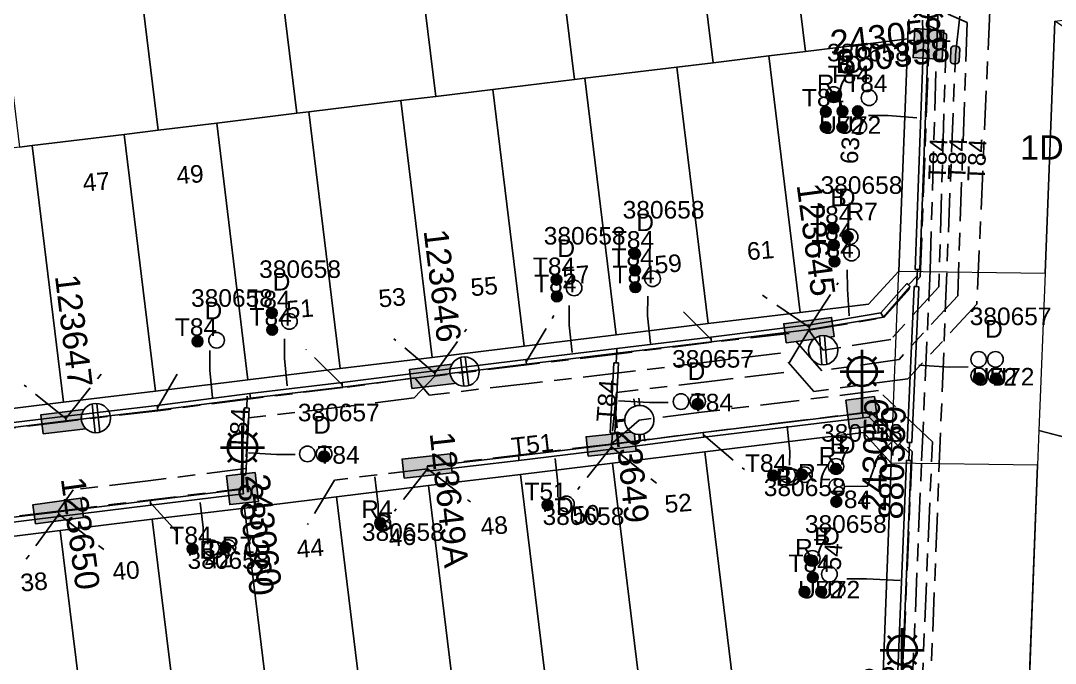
# Model space of a CAD drawing. Header units: metres. Extents: x 303026 to 304293, y 6173158 to 6174419.
# Drawn here: x 303297.7 to 303403.7, y 6173862.6 to 6173928.5 of the extents above; entities that cross this region are included whole.
import ezdxf
from ezdxf.enums import TextEntityAlignment as Align

# ---------------------------------------------------------------- set-up
doc = ezdxf.new("R2010")
doc.units = ezdxf.units.M
doc.linetypes.add('Cable Exist UG', pattern=[8.2, 4, -1.2, 1.8, -1.2])
doc.linetypes.add('DASHED', pattern=[0.75, 0.5, -0.25])
doc.layers.get('0').update_dxf_attribs({"color": 6})
for name, color, linetype, lineweight in [('Cadastre Buildings_SP_EXT', 9, 'Continuous', 5), ('Cadastre Land Parcels_SP_EXT', 9, 'Continuous', 5), ('Cadastre Roads_SP_EXT', 9, 'Continuous', 5)]:
    doc.layers.add(name, color=color, linetype=linetype, lineweight=lineweight)
for name, color, linetype in [('Duct_SP_EXT', 7, 'Continuous'), ('Equip_HV_EXT', 7, 'Continuous'), ('Equip_LV_EXT', 7, 'Continuous'), ('Equip_SP_SL_EXT', 7, 'Continuous'), ('Mains_HV_EXT', 7, 'Continuous'), ('Mains_LV_EXT', 7, 'Continuous'), ('Mains_LV_SL_EXT', 7, 'Continuous'), ('SupportsOH_SP_TR_HV_LV_SL_EXT', 7, 'Continuous'), ('SupportsUG_SP_LV_EXT', 7, 'Continuous'), ('SupportsUG_SP_LV_SL_EXT', 7, 'Continuous'), ('Trench_SP_EXT', 7, 'Continuous')]:
    doc.layers.add(name, color=color, linetype=linetype)
doc.layers.add('UNKNOWN_FEATURES', color=1, linetype='DASHED', plot=False)
doc.styles.add('COLUMN_LABEL', font='arial.ttf')
doc.styles.add('iecARIAL', font='arial.ttf', dxfattribs={"height": 2})
doc.styles.add('POLE_LABEL', font='arial.ttf')
doc.styles.get("Standard").update_dxf_attribs({"font": 'arial.ttf'})

# ---------------------------------------------------------------- blocks, each defined once
blk = doc.blocks.new('COLUMN_EXT')
blk.add_hatch(color=256).paths.add_polyline_path([(-1.49, 1.48), (-1.49, -1.49), (1.48, -1.49), (1.48, 1.48)])
blk.add_lwpolyline([(-1.49, -1.49), (1.48, -1.49), (1.48, 1.48), (-1.49, 1.48)], close=True)
for tag, height, style, flags, p in [('ASSET_NUM', 2.5, 'COLUMN_LABEL', 8, (2, 2)), ('STRUCTURE_PLANT_NUMBER', 0.2, 'POLE_LABEL', 9, (1.81, 0.03)), ('STREET_CODE', 0.2, 'COLUMN_LABEL', 9, (1.81, -0.2))]:
    blk.add_attdef(tag, text='', height=height, dxfattribs=dict(style=style, flags=flags)).set_placement(p, align=Align.MIDDLE_LEFT)
at = {"flags": 9}
for tag, p in [('COLUMN_TYPE', (1.81, -0.4)), ('OWNED_BY', (1.81, -0.6)), ('STATE', (1.81, -0.8)), ('USAGE', (1.81, -1)), ('STREETNAME', (1.81, -1.6)), ('SUBURB', (1.81, -1.8)), ('LEGEND', (1.81, -1.2)), ('LOCATION', (1.81, -1.4)), ('NOTES', (1.81, -2))]:
    blk.add_attdef(tag, text='', height=0.2, dxfattribs=at).set_placement(p, align=Align.MIDDLE_LEFT)
at = {"flags": 1}
blk.add_attdef('Z', (1.81, -2.35), '', height=0.2, dxfattribs=at)
blk = doc.blocks.new('PILLAR_EXT')
blk.add_hatch(color=256).paths.add_polyline_path([(-2.475, 0.99), (-2.475, -0.99), (2.475, -0.99), (2.475, 0.99)])
blk.add_lwpolyline([(-2.475, -0.99), (2.475, -0.99), (2.475, 0.99), (-2.475, 0.99)], close=True)
at = {"style": 'iecARIAL', "flags": 8}
blk.add_attdef('ASSET_NUM', (1.5, 3.5), '', height=2.5, dxfattribs=at)
for tag, p, flags in [('OWNED_BY', (0, -0.2), 9), ('STATE', (0, -0.4), 9), ('SUPPORT_TYPE', (0, -0.6), 9), ('USAGE', (0, -0.8), 9), ('LEGEND', (0, -1), 9), ('LOCATION', (0, -1.2), 9), ('STREETNAME', (0, -1.8), 9), ('SUBURB', (0, -2), 1), ('NOTES', (0, -1.4), 9), ('PARENT', (0, -1.6), 9)]:
    blk.add_attdef(tag, p, '', height=0.2, dxfattribs=dict(flags=flags))
blk = doc.blocks.new('DUCT_EXT')
blk.add_circle((0, 0.8), 0.8)
at = {"flags": 1}
blk.add_attdef('Z', (0, 0), '', height=0.2, dxfattribs=at)
at = {"flags": 9}
for tag, p in [('DUCT_CODE', (0, 0)), ('XSECT_TYPE', (0, -0.2)), ('STATE', (0, -0.6)), ('FB_REFERENCE', (0, -0.4)), ('NOTES', (0, -0.8))]:
    blk.add_attdef(tag, text='', height=0.2, dxfattribs=at).set_placement(p, align=Align.MIDDLE_LEFT)
blk = doc.blocks.new('SL_LANTERN_EXT')
at = {"lineweight": 40}
for p, q in [((0, 1.97), (0, 6.47)), ((-1.46, 5.68), (-1.06, 5.28)), ((1.46, 5.68), (1.06, 5.28)), ((-2.25, 4.22), (2.25, 4.22)), ((-1.46, 2.76), (-1.06, 3.16)), ((0, 0), (0, 2.72)), ((1.46, 2.76), (1.06, 3.16))]:
    blk.add_line(p, q, dxfattribs=at)
blk.add_circle((0, 4.22), 1.5, dxfattribs=at)
at = {"style": 'iecARIAL', "flags": 8}
blk.add_attdef('ASSET_NUM', (1.5, 1.5), '', height=2.5, dxfattribs=at)
for tag, p, height, flags in [('CONSTRUCTED_VOLTAGE', (0.98, -0.65), 0.2, 9), ('CONTROL_TYPE', (0.98, -0.85), 0.2, 9), ('LANTERN_PURPOSE', (0.98, -1.05), 0.2, 9), ('LANTERN_TYPE', (0.98, -1.25), 0.2, 9), ('LNUMBER', (2.18, -3.25), 2.5, 8), ('OPERATING_VOLTAGE', (0.98, -1.65), 0.2, 9), ('ORIENTATION', (0.98, -1.85), 0.2, 9), ('OWNED_BY', (0.98, -2.05), 0.2, 9), ('STATE', (0.98, -2.25), 0.2, 9), ('NO_PHASES', (0.98, -1.45), 0.2, 9), ('USAGE', (0.98, -2.45), 0.2, 9), ('CEXIST', (0.98, -2.65), 0.2, 9), ('CNEW', (0.98, -2.85), 0.2, 9), ('CNUMBER', (0.98, -3.05), 0.2, 9), ('CREMOVE', (0.98, -3.25), 0.2, 9), ('CREPLACE', (0.98, -3.45), 0.2, 9), ('LKINGHEIGHT', (0.98, -3.65), 0.2, 9), ('LBRACKET', (0.98, -3.85), 0.2, 9), ('LBRACKETVOCAB', (0.98, -4.05), 0.2, 9), ('LCATEGORY', (0.98, -4.25), 0.2, 9), ('LCHARGE1', (0.98, -4.45), 0.2, 9), ('LCHARGE1PERCENT', (0.98, -4.65), 0.2, 9), ('LCHARGE2', (0.98, -4.85), 0.2, 9), ('LCHARGE2PERCENT', (0.98, -5.05), 0.2, 9), ('LCHARGE3', (0.98, -5.25), 0.2, 9), ('LCHARGE3PERCENT', (0.98, -5.45), 0.2, 9), ('LEXIST', (0.98, -5.65), 0.2, 9), ('LLAMP', (0.98, -5.85), 0.2, 9), ('LLAMPVOCAB', (0.98, -6.05), 0.2, 9), ('LMAST', (0.98, -6.25), 0.2, 9), ('LMASTVOCAB', (0.98, -6.45), 0.2, 9), ('LNEW', (0.98, -6.65), 0.2, 9), ('LANTNUMBER', (0.98, -6.85), 0.2, 9), ('LOUTREACH', (0.98, -7.25), 0.2, 9), ('LOUTREACHVOCAB', (0.98, -7.45), 0.2, 9), ('LRATECODE', (0.98, -7.65), 0.2, 9), ('LREMOVE', (0.98, -7.85), 0.2, 9), ('LREPLACE', (0.98, -8.05), 0.2, 9), ('LTYPE', (0.98, -8.25), 0.2, 9), ('LTYPEVOCAB', (0.98, -8.45), 0.2, 9), ('LEGEND', (0.98, -8.65), 0.2, 9), ('STREETNAME', (0.98, -9.25), 0.2, 9), ('SUBURB', (0.98, -9.45), 0.2, 1), ('LOCATION', (0.98, -8.85), 0.2, 9), ('NOTES', (0.98, -9.05), 0.2, 9)]:
    blk.add_attdef(tag, p, '', height=height, dxfattribs=dict(flags=flags))
blk = doc.blocks.new('POLE_EXT')
blk.add_hatch(color=256).paths.add_polyline_path([(-1, 0, 1), (1, 0, 1)])
blk.add_lwpolyline([(-1, 0, 1), (1, 0, 1)], format="xyb", close=True)
for tag, height, flags, p in [('pNumber', 2.5, 8, (-17.84, 2.07)), ('OWNED_BY', 0.2, 9, (1.35, -0.4)), ('SPECIAL_USE', 0.2, 9, (1.35, -0.8)), ('STATE', 0.2, 9, (1.35, -1)), ('PARENT', 0.2, 9, (1.35, -0.6)), ('cLV', 0.2, 9, (1.35, -1.4)), ('hDepth', 0.2, 9, (1.35, -1.6)), ('hDia', 0.2, 9, (1.35, -1.8)), ('cHV', 0.2, 9, (1.35, -2)), ('USAGE', 0.2, 9, (1.35, -1.2)), ('LBRACKET', 0.2, 9, (1.35, -2.2)), ('LExisting', 0.2, 9, (1.35, -2.4)), ('LANTNUMBER', 0.2, 9, (1.35, -2.6)), ('LOther', 0.2, 9, (1.35, -2.8)), ('LRemove', 0.2, 9, (1.35, -3)), ('LEGEND', 0.2, 9, (1.35, -3.2)), ('cLinedev', 0.2, 9, (1.35, -3.4)), ('pExisting', 0.2, 9, (1.35, -3.8)), ('LOCATION', 0.2, 9, (1.35, -3.6)), ('PFNUMBER', 0.2, 9, (1.35, -4)), ('NEWPFNUMBER', 0.2, 9, (1.35, -4.2)), ('pFooting', 0.2, 9, (1.35, -4.4)), ('pNew', 0.2, 9, (1.35, -4.6)), ('pRelocate', 0.2, 9, (1.35, -5)), ('pRemove', 0.2, 9, (1.35, -5.2)), ('pReplace', 0.2, 9, (1.35, -5.4)), ('pStay', 0.2, 9, (1.35, -5.6)), ('pType', 0.2, 9, (1.35, -5.8)), ('cspan', 0.2, 9, (1.35, -6)), ('STREETNAME', 0.2, 9, (1.35, -6.2)), ('SUBURB', 0.2, 9, (1.35, -6.4)), ('OPERATED_BY', 0.2, 9, (1.36, -7.01)), ('NOTES', 0.2, 9, (1.35, -6.6)), ('MAINTAINED_BY', 0.2, 9, (1.36, -6.81))]:
    blk.add_attdef(tag, text='', height=height, dxfattribs=dict(flags=flags)).set_placement(p, align=Align.MIDDLE_LEFT)
at = {"style": 'POLE_LABEL'}
for tag, height, flags, p in [('ASSET_NUM', 2.5, 8, (2, 2)), ('STRUCTURE_PLANT_NUMBER', 0.2, 9, (1.35, 0.03)), ('STREET_CODE', 0.2, 9, (1.35, -0.2))]:
    blk.add_attdef(tag, text='', height=height, dxfattribs=dict(at, flags=flags)).set_placement(p, align=Align.MIDDLE_LEFT)
at = {"flags": 1}
blk.add_attdef('Z', (1.35, -7.33), '', height=0.2, dxfattribs=at)
blk = doc.blocks.new('HV_STJ_EXT')
h = blk.add_hatch(color=256)
edge = h.paths.add_edge_path()
edge.add_ellipse((-0.59, 0.13), major_axis=(0.226, 0.226), ratio=1, start_angle=45, end_angle=135)
edge.add_line((-0.91, 0.13), (-0.91, -0.13))
edge.add_ellipse((-0.59, -0.13), major_axis=(0.226, 0.226), ratio=1, start_angle=135, end_angle=225)
edge.add_line((-0.59, -0.45), (0.59, -0.45))
edge.add_ellipse((0.59, -0.13), major_axis=(-0.226, 0.226), ratio=1, start_angle=135, end_angle=225)
edge.add_line((0.91, -0.13), (0.91, 0.13))
edge.add_ellipse((0.59, 0.13), major_axis=(-0.226, 0.226), ratio=1, start_angle=225, end_angle=315)
edge.add_line((0.59, 0.45), (-0.59, 0.45))
blk.add_lwpolyline([(-0.91, 0.13), (-0.91, -0.13, 0.414214), (-0.59, -0.45), (0.59, -0.45, 0.414214), (0.91, -0.13), (0.91, 0.13, 0.414214), (0.59, 0.45), (-0.59, 0.45, 0.414214)], format="xyb", close=True)
for tag, flags, p in [('ORIENTATION', 9, (1.5, 0)), ('Z', 1, (1.5, -0.8)), ('USAGE', 9, (1.5, -0.2)), ('LEGEND', 9, (1.5, -0.4)), ('NOTES', 9, (1.5, -0.6))]:
    blk.add_attdef(tag, text='', height=0.2, dxfattribs=dict(flags=flags)).set_placement(p, align=Align.MIDDLE_LEFT)
blk = doc.blocks.new('LV_UG_LINKS_CLOSED_EXT')
blk.add_wipeout([(-1.06, 1.06), (-1.18, 0.92), (-1.29, 0.76), (-1.37, 0.59), (-1.43, 0.42), (-1.48, 0.23), (-1.49, 0.05), (-1.49, -0.14), (-1.46, -0.33), (-1.41, -0.51), (-1.33, -0.68), (-1.24, -0.84), (-1.12, -0.99), (-0.99, -1.12), (-0.84, -1.24), (-0.68, -1.33), (-0.51, -1.41), (-0.33, -1.46), (-0.14, -1.49), (0.05, -1.49), (0.23, -1.48), (0.42, -1.43), (0.59, -1.37), (0.76, -1.29), (0.92, -1.18), (1.06, -1.06), (1.18, -0.92), (1.29, -0.76), (1.37, -0.59), (1.43, -0.42), (1.48, -0.23), (1.49, -0.05), (1.49, 0.14), (1.46, 0.33), (1.41, 0.51), (1.33, 0.68), (1.24, 0.84), (1.12, 0.99), (0.99, 1.12), (0.84, 1.24), (0.68, 1.33), (0.51, 1.41), (0.33, 1.46), (0.14, 1.49), (-0.05, 1.49), (-0.23, 1.48), (-0.42, 1.43), (-0.59, 1.37), (-0.76, 1.29), (-0.92, 1.18)])
for p, q in [((-0.25, -1.48), (-0.25, 1.48)), ((0.25, -1.48), (0.25, 1.48))]:
    blk.add_line(p, q)
blk.add_circle((0, 0), 1.5)
at = {"flags": 9}
for tag, p in [('ACTUAL_STATUS', (0, 0)), ('CONSTRUCTED_VOLTAGE', (0, -0.2)), ('OPERATING_VOLTAGE', (0, -0.6)), ('ORIENTATION', (0, -0.8)), ('STATE', (0, -1)), ('NO_PHASES', (0, -0.4)), ('SWITCH_TYPE', (0, -1.2)), ('USAGE', (0, -1.4)), ('NOTES', (0, -1.6))]:
    blk.add_attdef(tag, text='', height=0.2, dxfattribs=at).set_placement(p, align=Align.MIDDLE_LEFT)
at = {"flags": 1}
blk.add_attdef('Z', (0, 0), '', height=0.2, dxfattribs=at)
blk = doc.blocks.new('LV_UG_LINKS_OPEN_EXT')
for p, q in [((-0.25, 1.47), (-0.25, 2.22)), ((0.25, 1.47), (0.25, 2.22)), ((-0.25, -1.47), (-0.25, -2.22)), ((0.25, -1.47), (0.25, -2.22))]:
    blk.add_line(p, q)
at = {"flags": 9}
for tag, p in [('ACTUAL_STATUS', (0, 0)), ('CONSTRUCTED_VOLTAGE', (0, -0.2)), ('OPERATING_VOLTAGE', (0, -0.6)), ('ORIENTATION', (0, -0.8)), ('STATE', (0, -1)), ('NO_PHASES', (0, -0.4)), ('SWITCH_TYPE', (0, -1.2)), ('USAGE', (0, -1.4)), ('NOTES', (0, -1.6))]:
    blk.add_attdef(tag, text='', height=0.2, dxfattribs=at).set_placement(p, align=Align.MIDDLE_LEFT)
at = {"flags": 1}
blk.add_attdef('Z', (0, 0), '', height=0.2, dxfattribs=at)
blk.add_wipeout([(-0.25, 1.47), (-0.43, 1.43), (-0.61, 1.36), (-0.77, 1.28), (-0.93, 1.17), (-1.07, 1.05), (-1.19, 0.9), (-1.29, 0.75), (-1.38, 0.58), (-1.44, 0.4), (-1.48, 0.22), (-1.49, 0.03), (-1.49, -0.16), (-1.45, -0.34), (-1.4, -0.52), (-1.32, -0.69), (-1.23, -0.85), (-1.11, -1), (-0.98, -1.13), (-0.83, -1.24), (-0.66, -1.34), (-0.49, -1.41), (-0.31, -1.46), (-0.13, -1.49), (0.06, -1.49), (0.25, -1.47), (0.43, -1.43), (0.61, -1.36), (0.77, -1.28), (0.93, -1.17), (1.07, -1.05), (1.19, -0.9), (1.29, -0.75), (1.38, -0.58), (1.44, -0.4), (1.48, -0.22), (1.49, -0.03), (1.49, 0.16), (1.45, 0.34), (1.4, 0.52), (1.32, 0.69), (1.23, 0.85), (1.11, 1), (0.98, 1.13), (0.83, 1.24), (0.66, 1.34), (0.49, 1.41), (0.31, 1.46), (0.13, 1.49), (-0.06, 1.49)])
blk.add_lwpolyline([(0, -1.49, 1), (0, 1.49, 1)], format="xyb", close=True)
blk = doc.blocks.new('CABLE_LARGE_EXT')
h = blk.add_hatch(color=256)
edge = h.paths.add_edge_path()
edge.add_arc((0, 0.55), 0.55, 0, 360)
blk.add_circle((0, 0.55), 0.55)
at = {"flags": 1}
blk.add_attdef('Z', (0, 0), '', height=0.2, dxfattribs=at)
at = {"flags": 9}
for tag, p in [('COND_CODE', (0, 0)), ('STATE', (0, -0.4)), ('XSECT_SIZE', (0, -0.6)), ('FB_REFERENCE', (0, -0.2)), ('NOTES', (0, -0.8))]:
    blk.add_attdef(tag, text='', height=0.2, dxfattribs=at).set_placement(p, align=Align.MIDDLE_LEFT)

msp = doc.modelspace()

# ---------------------------------------------------------------- linework, layer by layer
at = {"layer": 'Cadastre Buildings_SP_EXT', "linetype": 'Continuous'}
msp.add_lwpolyline([(303464.86, 6173871.5), (303465.22, 6173873.29), (303465.65, 6173875.06), (303466.15, 6173876.82), (303466.71, 6173878.56), (303467.35, 6173880.27), (303468.04, 6173881.96), (303468.8, 6173883.62), (303469.34, 6173884.71), (303403.69, 6173928.47), (303402.68, 6173902.61), (303402.05, 6173886.5), (303464.61, 6173870.16), (303464.86, 6173871.5)], close=True, dxfattribs=at)
at = {"layer": 'Cadastre Land Parcels_SP_EXT', "linetype": 'Continuous'}
for p, q in [((303402.05, 6173886.5), (303401.91, 6173882.94)), ((303464.61, 6173870.16), (303402.05, 6173886.5)), ((303401.91, 6173882.94), (303400.91, 6173857.02))]:
    msp.add_line(p, q, dxfattribs=at)
for points in [[(303374.36, 6173924.9), (303378.1, 6173925.36), (303373.66, 6173961.5), (303364.22, 6173960.34), (303368.64, 6173924.2), (303374.36, 6173924.9)], [(303355.5, 6173922.6), (303364.93, 6173923.75), (303368.64, 6173924.2), (303364.22, 6173960.34), (303349.99, 6173958.6), (303354.42, 6173922.47), (303355.5, 6173922.6)], [(303346.07, 6173921.45), (303354.42, 6173922.47), (303349.99, 6173958.6), (303335.77, 6173956.86), (303340.2, 6173920.74), (303346.07, 6173921.45)], [(303327.21, 6173919.16), (303336.64, 6173920.31), (303340.2, 6173920.74), (303335.77, 6173956.86), (303321.55, 6173955.12), (303325.98, 6173919.01), (303327.21, 6173919.16)], [(303317.75, 6173918.01), (303325.98, 6173919.01), (303321.55, 6173955.12), (303307.33, 6173953.38), (303311.75, 6173917.28), (303317.75, 6173918.01)], [(303298.84, 6173915.7), (303308.27, 6173916.85), (303311.75, 6173917.28), (303307.33, 6173953.38), (303293.11, 6173951.64), (303297.53, 6173915.54), (303298.84, 6173915.7)], [(303374.36, 6173924.9), (303377.56, 6173898.59), (303384.59, 6173899.45), (303387.68, 6173902.81), (303388.61, 6173926.64), (303382.86, 6173925.94), (303378.1, 6173925.36), (303374.36, 6173924.9)], [(303377.56, 6173898.59), (303374.36, 6173924.9), (303368.64, 6173924.2), (303364.93, 6173923.75), (303368.13, 6173897.44), (303377.56, 6173898.59)], [(303368.13, 6173897.44), (303364.93, 6173923.75), (303355.5, 6173922.6), (303358.7, 6173896.28), (303368.13, 6173897.44)], [(303358.7, 6173896.28), (303355.5, 6173922.6), (303354.42, 6173922.47), (303346.07, 6173921.45), (303349.27, 6173895.13), (303358.7, 6173896.28)], [(303349.27, 6173895.13), (303346.07, 6173921.45), (303340.2, 6173920.74), (303336.64, 6173920.31), (303339.84, 6173893.98), (303349.27, 6173895.13)], [(303339.84, 6173893.98), (303336.64, 6173920.31), (303327.21, 6173919.16), (303330.41, 6173892.83), (303339.84, 6173893.98)], [(303330.41, 6173892.83), (303327.21, 6173919.16), (303325.98, 6173919.01), (303317.75, 6173918.01), (303320.95, 6173891.67), (303330.41, 6173892.83)], [(303319.02, 6173891.44), (303320.95, 6173891.67), (303317.75, 6173918.01), (303311.75, 6173917.28), (303308.27, 6173916.85), (303311.49, 6173890.53), (303319.02, 6173891.44)], [(303311.49, 6173890.53), (303308.27, 6173916.85), (303298.84, 6173915.7), (303302.06, 6173889.38), (303311.49, 6173890.53)], [(303302.06, 6173889.38), (303298.84, 6173915.7), (303297.53, 6173915.54), (303289.41, 6173914.55), (303292.63, 6173888.23), (303302.06, 6173889.38)], [(303386.01, 6173859.83), (303386.91, 6173883.13), (303384.07, 6173886.29), (303367.78, 6173884.3), (303371, 6173857.99), (303386.01, 6173859.83)], [(303371, 6173857.99), (303367.78, 6173884.3), (303358.33, 6173883.14), (303361.55, 6173856.84), (303371, 6173857.99)], [(303361.55, 6173856.84), (303358.33, 6173883.14), (303348.9, 6173881.99), (303352.12, 6173855.68), (303361.55, 6173856.84)], [(303352.12, 6173855.68), (303348.9, 6173881.99), (303339.47, 6173880.84), (303342.69, 6173854.53), (303352.12, 6173855.68)], [(303342.69, 6173854.53), (303339.47, 6173880.84), (303330.04, 6173879.69), (303333.26, 6173853.38), (303342.69, 6173854.53)], [(303333.26, 6173853.38), (303330.04, 6173879.69), (303320.6, 6173878.53), (303323.81, 6173852.23), (303333.26, 6173853.38)], [(303323.81, 6173852.23), (303320.6, 6173878.53), (303311.15, 6173877.38), (303314.37, 6173851.06), (303323.81, 6173852.23)], [(303314.37, 6173851.06), (303311.15, 6173877.38), (303301.71, 6173876.23), (303304.94, 6173849.91), (303314.37, 6173851.06)], [(303304.94, 6173849.91), (303301.71, 6173876.23), (303292.28, 6173875.08), (303295.5, 6173848.76), (303304.94, 6173849.91)]]:
    msp.add_lwpolyline(points, close=True, dxfattribs=at)
msp.add_lwpolyline([(303373.66, 6173961.5), (303378.1, 6173925.36), (303382.86, 6173925.94), (303382.86, 6173925.94), (303388.61, 6173926.64), (303388.62, 6173927.14), (303388.65, 6173927.63), (303388.68, 6173928.13), (303388.72, 6173928.63)], dxfattribs=at)
at = {"layer": 'Cadastre Roads_SP_EXT', "linetype": 'Continuous'}
for points in [[(303388.72, 6173928.63), (303388.68, 6173928.13), (303388.65, 6173927.63), (303388.62, 6173927.14), (303388.61, 6173926.64), (303387.68, 6173902.81), (303402.68, 6173902.61), (303403.69, 6173928.47), (303403.69, 6173928.47), (303405.95, 6173928.72)], [(303292.28, 6173875.08), (303301.71, 6173876.23), (303311.15, 6173877.38), (303320.6, 6173878.53), (303330.04, 6173879.69), (303339.47, 6173880.84), (303348.9, 6173881.99), (303358.33, 6173883.14), (303367.78, 6173884.3), (303384.07, 6173886.29), (303386.91, 6173883.13), (303387.05, 6173886.54), (303387.56, 6173899.75), (303387.68, 6173902.81), (303384.59, 6173899.45), (303377.56, 6173898.59), (303368.13, 6173897.44), (303358.7, 6173896.28), (303349.27, 6173895.13), (303339.84, 6173893.98), (303330.41, 6173892.83), (303320.95, 6173891.67), (303319.02, 6173891.44), (303311.49, 6173890.53), (303302.06, 6173889.38), (303292.63, 6173888.23)], [(303400.91, 6173857.02), (303401.91, 6173882.94), (303386.91, 6173883.13), (303386.01, 6173859.83)]]:
    msp.add_lwpolyline(points, dxfattribs=at)
at = {"layer": 'Duct_SP_EXT'}
for p, q in [((303390.17, 6173926.22), (303390.12, 6173928.57)), ((303390.65, 6173926.23), (303390.6, 6173928.54)), ((303389.37, 6173903.01), (303390.22, 6173926.22)), ((303389.85, 6173902.99), (303390.7, 6173926.2)), ((303390.17, 6173926.22), (303390.41, 6173926.22)), ((303390.22, 6173926.22), (303390.46, 6173926.21)), ((303390.65, 6173926.23), (303390.41, 6173926.22)), ((303390.7, 6173926.2), (303390.46, 6173926.21)), ((303389.37, 6173903.01), (303389.61, 6173903)), ((303389.85, 6173902.99), (303389.61, 6173903)), ((303388.49, 6173901.57), (303385.85, 6173898.54)), ((303388.85, 6173901.26), (303386.1, 6173898.1)), ((303388.49, 6173901.57), (303388.67, 6173901.42)), ((303388.55, 6173885.26), (303389.26, 6173901.25)), ((303388.85, 6173901.26), (303388.67, 6173901.42)), ((303389.03, 6173885.24), (303389.74, 6173901.23)), ((303389.26, 6173901.25), (303389.5, 6173901.24)), ((303389.74, 6173901.23), (303389.5, 6173901.24)), ((303385.85, 6173898.54), (303378.44, 6173897.3)), ((303385.85, 6173898.54), (303385.98, 6173898.32)), ((303386.1, 6173898.1), (303385.98, 6173898.32)), ((303378.44, 6173897.3), (303378.48, 6173897.07)), ((303378.45, 6173897.31), (303378.48, 6173897.07)), ((303368.41, 6173896.06), (303358.76, 6173894.88)), ((303368.47, 6173895.58), (303358.82, 6173894.41)), ((303368.41, 6173896.06), (303368.44, 6173895.82)), ((303368.47, 6173895.58), (303368.44, 6173895.82)), ((303358.76, 6173894.88), (303349.45, 6173893.75)), ((303358.82, 6173894.41), (303349.51, 6173893.27)), ((303358.76, 6173894.88), (303358.79, 6173894.64)), ((303358.76, 6173894.88), (303358.79, 6173894.64)), ((303358.82, 6173894.41), (303358.79, 6173894.64)), ((303358.82, 6173894.41), (303358.79, 6173894.64)), ((303349.45, 6173893.75), (303349.48, 6173893.51)), ((303349.51, 6173893.27), (303349.48, 6173893.51)), ((303358.1, 6173886.23), (303358.45, 6173893.43)), ((303358.45, 6173893.43), (303358.69, 6173893.42)), ((303358.93, 6173893.41), (303358.69, 6173893.42)), ((303340.07, 6173892.61), (303330.6, 6173891.41)), ((303340.07, 6173892.61), (303340.1, 6173892.38)), ((303340.07, 6173892.61), (303340.1, 6173892.38)), ((303340.13, 6173892.14), (303340.1, 6173892.38)), ((303340.13, 6173892.14), (303340.1, 6173892.38)), ((303330.6, 6173891.41), (303321.15, 6173890.28)), ((303330.6, 6173891.41), (303330.63, 6173891.17)), ((303330.66, 6173890.93), (303330.63, 6173891.17)), ((303340.13, 6173892.14), (303330.66, 6173890.93)), ((303321.15, 6173890.28), (303311.65, 6173889.04)), ((303321.15, 6173890.28), (303321.18, 6173890.04)), ((303321.15, 6173890.28), (303321.18, 6173890.04)), ((303330.66, 6173890.93), (303321.21, 6173889.81)), ((303311.65, 6173889.04), (303311.68, 6173888.8)), ((303321.21, 6173889.81), (303311.71, 6173888.56)), ((303321.21, 6173889.81), (303321.18, 6173890.04)), ((303321.21, 6173889.81), (303321.18, 6173890.04)), ((303302.27, 6173887.96), (303292.83, 6173886.8)), ((303302.27, 6173887.96), (303302.3, 6173887.72)), ((303302.27, 6173887.96), (303302.3, 6173887.72)), ((303311.71, 6173888.56), (303311.68, 6173888.8)), ((303320.26, 6173881.95), (303320.61, 6173888.81)), ((303320.61, 6173888.81), (303320.85, 6173888.8)), ((303320.74, 6173881.93), (303321.09, 6173888.79)), ((303321.09, 6173888.79), (303320.85, 6173888.8)), ((303367.62, 6173886.27), (303383.97, 6173888.25)), ((303383.97, 6173888.25), (303384.83, 6173888.34)), ((303383.97, 6173888.25), (303384, 6173888.01)), ((303383.97, 6173888.25), (303384, 6173888.01)), ((303384.02, 6173887.77), (303384, 6173888.01)), ((303384.02, 6173887.77), (303384, 6173888.01)), ((303384.65, 6173887.84), (303384.74, 6173888.09)), ((303384.83, 6173888.34), (303384.74, 6173888.09)), ((303384.83, 6173888.34), (303387.91, 6173885.28)), ((303302.33, 6173887.48), (303292.89, 6173886.32)), ((303302.33, 6173887.48), (303302.3, 6173887.72)), ((303302.33, 6173887.48), (303302.3, 6173887.72)), ((303367.68, 6173885.79), (303384.02, 6173887.77)), ((303384.02, 6173887.77), (303384.65, 6173887.84)), ((303384.65, 6173887.84), (303387.58, 6173884.94)), ((303358.1, 6173886.23), (303358.34, 6173886.22)), ((303358.58, 6173886.21), (303358.34, 6173886.22)), ((303367.62, 6173886.27), (303367.65, 6173886.03)), ((303367.68, 6173885.79), (303367.65, 6173886.03)), ((303348.69, 6173883.89), (303358.19, 6173885.04)), ((303358.18, 6173885.04), (303358.22, 6173884.8)), ((303358.19, 6173885.04), (303358.22, 6173884.8)), ((303358.25, 6173884.56), (303358.22, 6173884.8)), ((303358.24, 6173884.56), (303358.22, 6173884.8)), ((303387.58, 6173884.94), (303387.75, 6173885.11)), ((303387.91, 6173885.28), (303387.75, 6173885.11)), ((303388.55, 6173885.26), (303388.79, 6173885.25)), ((303389.03, 6173885.24), (303388.79, 6173885.25)), ((303339.32, 6173882.79), (303348.69, 6173883.89)), ((303348.69, 6173883.89), (303348.71, 6173883.65)), ((303348.74, 6173883.41), (303358.24, 6173884.56)), ((303339.32, 6173882.79), (303339.35, 6173882.56)), ((303339.37, 6173882.32), (303348.74, 6173883.41)), ((303348.74, 6173883.41), (303348.71, 6173883.65)), ((303388.47, 6173883.43), (303387.49, 6173859.77)), ((303388.95, 6173883.41), (303387.97, 6173859.75)), ((303388.47, 6173883.43), (303388.71, 6173883.42)), ((303388.95, 6173883.41), (303388.71, 6173883.42)), ((303320.26, 6173881.95), (303320.5, 6173881.94)), ((303320.74, 6173881.93), (303320.5, 6173881.94)), ((303339.37, 6173882.32), (303339.35, 6173882.56)), ((303310.95, 6173879.3), (303320.44, 6173880.48)), ((303311.01, 6173878.82), (303320.5, 6173880)), ((303320.44, 6173880.48), (303320.47, 6173880.24)), ((303320.5, 6173880), (303320.47, 6173880.24)), ((303301.52, 6173878.16), (303310.95, 6173879.3)), ((303301.57, 6173877.68), (303311.01, 6173878.82)), ((303310.95, 6173879.3), (303310.98, 6173879.06)), ((303311.01, 6173878.82), (303310.98, 6173879.06)), ((303292.06, 6173877), (303301.52, 6173878.16)), ((303292.12, 6173876.52), (303301.57, 6173877.68)), ((303301.52, 6173878.16), (303301.55, 6173877.92)), ((303301.52, 6173878.16), (303301.55, 6173877.92)), ((303301.57, 6173877.68), (303301.55, 6173877.92)), ((303301.57, 6173877.68), (303301.55, 6173877.92))]:
    msp.add_line(p, q, dxfattribs=at)
for points in [[(303381.48, 6173921.19), (303381.83, 6173919.69)], [(303384.57, 6173918.8), (303386.59, 6173918.8), (303389.53, 6173918.56)], [(303382.39, 6173902.97), (303382.43, 6173900.99), (303382.61, 6173898.25)], [(303361.94, 6173900.25), (303361.93, 6173898.23), (303362.23, 6173895.42)], [(303353.89, 6173899.3), (303353.88, 6173897.29), (303354.18, 6173894.49)], [(303324.7, 6173895.88), (303324.69, 6173893.86), (303324.99, 6173891.05)], [(303317.05, 6173894.69), (303317.04, 6173892.67), (303317.33, 6173889.84)], [(303394.79, 6173893), (303392.88, 6173892.99), (303389.73, 6173893.17)], [(303364.03, 6173889.35), (303362.12, 6173889.35), (303358.95, 6173889.52)], [(303376.49, 6173882.93), (303376.5, 6173884.34), (303376.23, 6173886.93)], [(303382.22, 6173880.75), (303384.46, 6173880.77), (303385.55, 6173883.84), (303386.9, 6173885.26)], [(303325.79, 6173884.03), (303323.89, 6173884.03), (303321.02, 6173884.18)], [(303352.74, 6173879.64), (303352.74, 6173881.06), (303352.46, 6173883.61)], [(303334.29, 6173877.56), (303334.29, 6173878.87), (303333.97, 6173881.74)], [(303316.35, 6173875.14), (303316.35, 6173876.55), (303316.07, 6173879.11)], [(303382.36, 6173871.26), (303384.38, 6173871.26), (303387.83, 6173871.11)]]:
    msp.add_lwpolyline(points, dxfattribs=at)
at = {"layer": 'Mains_HV_EXT', "linetype": 'Cable Exist UG'}
for points in [[(303393.5, 6173924.99), (303394.31, 6173932.49), (303395.54, 6173935.79), (303397.07, 6173939.17), (303399.29, 6173942.49), (303401.7, 6173945.31), (303404.23, 6173947.57)], [(303395.27, 6173821.89), (303393.72, 6173820.52), (303393.72, 6173820.52), (303389.21, 6173825.86), (303392.18, 6173828.61), (303387.83, 6173832.34), (303389.04, 6173859.7), (303390.02, 6173883.38), (303390.89, 6173902.89), (303391.58, 6173926.19), (303391.73, 6173929.8), (303392.73, 6173933.7), (303387.8, 6173935.34), (303388.35, 6173937.14)], [(303395.27, 6173821.89), (303396.55, 6173823.13), (303393.19, 6173826.81), (303394.94, 6173828.57), (303389.86, 6173833.09), (303393.48, 6173924.77), (303393.5, 6173924.99)]]:
    msp.add_lwpolyline(points, dxfattribs=at)
at = {"layer": 'Mains_LV_EXT', "linetype": 'Cable Exist UG'}
for points in [[(303302.31, 6173887.42), (303292.91, 6173886.27), (303292.91, 6173886.27), (303283.44, 6173885.09), (303274.02, 6173884), (303264.56, 6173882.84)], [(303358.19, 6173885.1), (303339.32, 6173882.85)], [(303301.5, 6173878.22), (303282.61, 6173875.9)]]:
    msp.add_lwpolyline(points, dxfattribs=at)
at = {"layer": 'Mains_LV_SL_EXT', "linetype": 'Cable Exist UG'}
for points in [[(303383.91, 6173888.3), (303384.85, 6173888.41), (303389.04, 6173884.32), (303388.02, 6173859.75)], [(303301.5, 6173878.22), (303320.39, 6173880.53)]]:
    msp.add_lwpolyline(points, dxfattribs=at)
at = {"layer": 'Trench_SP_EXT', "linetype": 'Cable Exist UG'}
for points in [[(303389.61, 6173903), (303389.5, 6173901.24)], [(303388.67, 6173901.42), (303389.6, 6173902.38)], [(303378.48, 6173897.07), (303381.48, 6173901.64)], [(303378.48, 6173897.07), (303373.72, 6173900.35)], [(303368.44, 6173895.82), (303364.88, 6173899.35)], [(303349.48, 6173893.51), (303352.31, 6173898.26)], [(303340.1, 6173892.38), (303343.36, 6173896.88)], [(303340.1, 6173892.38), (303335.91, 6173895.89)], [(303330.63, 6173891.17), (303326.91, 6173894.81)], [(303358.69, 6173893.42), (303358.79, 6173894.64)], [(303302.3, 6173887.72), (303305.92, 6173892.27)], [(303311.68, 6173888.8), (303314.24, 6173893.15)], [(303302.3, 6173887.72), (303298.02, 6173891.15)], [(303320.85, 6173888.8), (303320.88, 6173890.01)], [(303358.34, 6173886.22), (303358.22, 6173884.8)], [(303367.65, 6173886.03), (303371.85, 6173882.48)], [(303358.22, 6173884.8), (303354.76, 6173880.44)], [(303358.22, 6173884.8), (303362.84, 6173881.08)], [(303387.75, 6173885.11), (303388.73, 6173884.16)], [(303388.79, 6173885.25), (303388.71, 6173883.42)], [(303320.5, 6173881.94), (303320.47, 6173880.24)], [(303339.35, 6173882.56), (303329.84, 6173881.41), (303327.07, 6173876.84)], [(303339.35, 6173882.56), (303335.99, 6173878.22)], [(303339.35, 6173882.56), (303343.76, 6173879.16)], [(303310.98, 6173879.06), (303314.13, 6173875.59)], [(303301.55, 6173877.92), (303298.21, 6173873.29)], [(303301.55, 6173877.92), (303306.17, 6173874.28)]]:
    msp.add_lwpolyline(points, dxfattribs=at)
at = {"layer": 'UNKNOWN_FEATURES'}
msp.add_lwpolyline([(303388.79, 6173926.5), (303392.94, 6173926.41)], dxfattribs=at)

# ---------------------------------------------------------------- block references
at = {"layer": 'Duct_SP_EXT'}
for name, p, rotation in [('DUCT_EXT', (303381, 6173920.13), 359.6965775664071), ('CABLE_LARGE_EXT', (303381, 6173920.13), 359.6965775664071), ('CABLE_LARGE_EXT', (303381.91, 6173918.67), 0.01138400443385026), ('CABLE_LARGE_EXT', (303383.48, 6173918.68), 0.01138400443385026), ('CABLE_LARGE_EXT', (303380.19, 6173918.61), 0.01138400443385026), ('CABLE_LARGE_EXT', (303380.18, 6173917.04), 0.01138400443385026), ('CABLE_LARGE_EXT', (303381.89, 6173917.04), 0.01138400443385026), ('DUCT_EXT', (303383.57, 6173916.86), 0.01138400443385026), ('CABLE_LARGE_EXT', (303380.43, 6173907.19), 269.9975916245983), ('DUCT_EXT', (303381.89, 6173906.35), 269.6827851851444), ('CABLE_LARGE_EXT', (303380.46, 6173905.5), 269.9975916245983), ('CABLE_LARGE_EXT', (303381.89, 6173906.35), 269.6827851851444), ('CABLE_LARGE_EXT', (303360.09, 6173904.6), 269.9975916245983), ('DUCT_EXT', (303382.03, 6173904.68), 269.9862076200798), ('CABLE_LARGE_EXT', (303380.53, 6173903.81), 269.9975916245983), ('CABLE_LARGE_EXT', (303360.09, 6173902.89), 269.9975916245983), ('DUCT_EXT', (303361.64, 6173902.04), 269.9862076200798), ('CABLE_LARGE_EXT', (303352.04, 6173901.95), 269.9975916245983), ('DUCT_EXT', (303353.59, 6173901.1), 269.9862076200798), ('CABLE_LARGE_EXT', (303352.08, 6173900.23), 269.9975916245983), ('CABLE_LARGE_EXT', (303360.12, 6173901.17), 269.9975916245983), ('CABLE_LARGE_EXT', (303322.85, 6173898.53), 269.9975916245983), ('DUCT_EXT', (303324.4, 6173897.67), 269.9862076200798), ('DUCT_EXT', (303316.94, 6173895.74), 269.9862076200798), ('CABLE_LARGE_EXT', (303322.89, 6173896.81), 269.9975916245983), ('CABLE_LARGE_EXT', (303315.24, 6173895.62), 269.9975916245983), ('DUCT_EXT', (303375.5, 6173881.93), 269.518907703582), ('DUCT_EXT', (303377.21, 6173881.97), 269.2041012849209), ('DUCT_EXT', (303381.24, 6173882), 359.6965775664071), ('CABLE_LARGE_EXT', (303381.24, 6173882), 359.6965775664071), ('CABLE_LARGE_EXT', (303374.24, 6173881.87), 269.518907703582), ('CABLE_LARGE_EXT', (303377.21, 6173881.97), 269.2041012849209), ('DUCT_EXT', (303381.31, 6173879.93), 0.01138400443385026), ('DUCT_EXT', (303352.8, 6173878.97), 269.518907703582), ('CABLE_LARGE_EXT', (303381.28, 6173878.64), 0.01138400443385026), ('CABLE_LARGE_EXT', (303351.12, 6173878.85), 269.518907703582), ('CABLE_LARGE_EXT', (303333.97, 6173876.99), 270.0466336218932), ('DUCT_EXT', (303333.97, 6173876.99), 269.2041012849209), ('DUCT_EXT', (303316.41, 6173874.46), 269.518907703582), ('DUCT_EXT', (303318.11, 6173874.49), 269.2041012849209), ('CABLE_LARGE_EXT', (303314.72, 6173874.35), 269.518907703582), ('CABLE_LARGE_EXT', (303318.11, 6173874.49), 269.2041012849209), ('DUCT_EXT', (303378.81, 6173872.58), 359.6965775664071), ('CABLE_LARGE_EXT', (303378.81, 6173872.58), 359.6965775664071), ('CABLE_LARGE_EXT', (303378.87, 6173870.88), 0.01138400443385026), ('DUCT_EXT', (303381.35, 6173869.37), 0.01138400443385026), ('CABLE_LARGE_EXT', (303378.01, 6173869.4), 0.01138400443385026), ('CABLE_LARGE_EXT', (303379.72, 6173869.4), 0.01138400443385026)]:
    msp.add_blockref(name, p, dxfattribs=dict(at, rotation=rotation))
for name, p in [('DUCT_EXT', (303384.64, 6173919.8)), ('DUCT_EXT', (303395.87, 6173892.97)), ('DUCT_EXT', (303397.59, 6173892.98)), ('DUCT_EXT', (303395.88, 6173891.29)), ('CABLE_LARGE_EXT', (303395.88, 6173891.29)), ('DUCT_EXT', (303397.63, 6173891.28)), ('CABLE_LARGE_EXT', (303397.63, 6173891.28)), ('DUCT_EXT', (303365.35, 6173888.65)), ('DUCT_EXT', (303367.06, 6173888.65)), ('CABLE_LARGE_EXT', (303367.06, 6173888.65)), ('DUCT_EXT', (303327.05, 6173883.28)), ('DUCT_EXT', (303328.76, 6173883.28)), ('CABLE_LARGE_EXT', (303328.76, 6173883.28)), ('DUCT_EXT', (303380.57, 6173870.95))]:
    msp.add_blockref(name, p, dxfattribs=at)
at = {"layer": 'Equip_HV_EXT', "rotation": 267.7394980765812}
msp.add_blockref('HV_STJ_EXT', (303393.45, 6173925), dxfattribs=at)
at = {"layer": 'Equip_SP_SL_EXT'}
ref = msp.add_blockref('SL_LANTERN_EXT', (303390.73, 6173926.11), dxfattribs=at)
ref.add_attrib('ASSET_NUM', '243058', dxfattribs={"layer": '0', "height": 2.5, "rotation": 6.8164, "style": 'iecARIAL'}).set_placement((303392.23, 6173927.61), align=Align.MIDDLE_RIGHT)
ref = msp.add_blockref('SL_LANTERN_EXT', (303383.91, 6173888.3), dxfattribs=at)
ref.add_attrib('ASSET_NUM', '243059', dxfattribs={"layer": '0', "height": 2.5, "rotation": 88.4628, "style": 'iecARIAL'}).set_placement((303385.41, 6173889.8), align=Align.MIDDLE_RIGHT)
ref = msp.add_blockref('SL_LANTERN_EXT', (303320.39, 6173880.53), dxfattribs=at)
ref.add_attrib('ASSET_NUM', '243060', dxfattribs={"layer": '0', "height": 2.5, "rotation": 276.2928, "style": 'iecARIAL'}).set_placement((303321.89, 6173882.03), align=Align.MIDDLE_LEFT)
ref = msp.add_blockref('SL_LANTERN_EXT', (303388.02, 6173859.75), dxfattribs=at)
ref.add_attrib('ASSET_NUM', '243066', dxfattribs={"layer": '0', "height": 2.5, "rotation": 5.6003, "style": 'iecARIAL'}).set_placement((303389.52, 6173861.25), align=Align.MIDDLE_RIGHT)
at = {"layer": 'SupportsOH_SP_TR_HV_LV_SL_EXT'}
ref = msp.add_blockref('POLE_EXT', (303410.36, 6173916.01), dxfattribs=at)
ref.add_attrib('ASSET_NUM', '1D0648', dxfattribs={"layer": '0', "height": 2.5, "style": 'POLE_LABEL'}).set_placement((303412.36, 6173916.76), align=Align.TOP_RIGHT)
at = {"layer": 'SupportsUG_SP_LV_EXT'}
ref = msp.add_blockref('PILLAR_EXT', (303378.47, 6173896.78), dxfattribs=dict(at, rotation=7.544383760929815))
ref.add_attrib('ASSET_NUM', '123645', dxfattribs={"layer": '0', "height": 2.5, "rotation": 277.5444, "style": 'iecARIAL'}).set_placement((303379.97, 6173900.28), align=Align.MIDDLE_RIGHT)
ref = msp.add_blockref('PILLAR_EXT', (303340.11, 6173892.06), dxfattribs=dict(at, rotation=6.958205943641204))
ref.add_attrib('ASSET_NUM', '123646', dxfattribs={"layer": '0', "height": 2.5, "rotation": 276.9582, "style": 'iecARIAL'}).set_placement((303341.61, 6173895.56), align=Align.MIDDLE_RIGHT)
ref = msp.add_blockref('PILLAR_EXT', (303302.31, 6173887.42), dxfattribs=dict(at, rotation=6.94240332743874))
ref.add_attrib('ASSET_NUM', '123647', dxfattribs={"layer": '0', "height": 2.5, "rotation": 276.9424, "style": 'iecARIAL'}).set_placement((303303.81, 6173890.92), align=Align.MIDDLE_RIGHT)
ref = msp.add_blockref('PILLAR_EXT', (303358.19, 6173885.1), dxfattribs=dict(at, rotation=5.737409153956777))
ref.add_attrib('ASSET_NUM', '123649', dxfattribs={"layer": '0', "height": 2.5, "rotation": 275.7374, "style": 'iecARIAL'}).set_placement((303359.69, 6173888.6), align=Align.MIDDLE_LEFT)
ref = msp.add_blockref('PILLAR_EXT', (303339.32, 6173882.85), dxfattribs=dict(at, rotation=6.316992171287243))
ref.add_attrib('ASSET_NUM', '123649A', dxfattribs={"layer": '0', "height": 2.5, "rotation": 276.317, "style": 'iecARIAL'}).set_placement((303340.82, 6173886.35), align=Align.MIDDLE_LEFT)
ref = msp.add_blockref('PILLAR_EXT', (303301.5, 6173878.22), dxfattribs=dict(at, rotation=7.774737244223182))
ref.add_attrib('ASSET_NUM', '123650', dxfattribs={"layer": '0', "height": 2.5, "rotation": 277.7747, "style": 'iecARIAL'}).set_placement((303303, 6173881.72), align=Align.MIDDLE_LEFT)
at = {"layer": 'SupportsUG_SP_LV_SL_EXT'}
ref = msp.add_blockref('COLUMN_EXT', (303390.73, 6173926.11), dxfattribs=dict(at, rotation=266.4125041359905))
ref.add_attrib('ASSET_NUM', '880358', dxfattribs={"layer": '0', "height": 2.5, "rotation": 6.8164, "style": 'COLUMN_LABEL'}).set_placement((303392.73, 6173926.86), align=Align.TOP_RIGHT)
ref = msp.add_blockref('COLUMN_EXT', (303383.91, 6173888.3), dxfattribs=dict(at, rotation=187.3177595382392))
ref.add_attrib('ASSET_NUM', '880359', dxfattribs={"layer": '0', "height": 2.5, "rotation": 88.4628, "style": 'COLUMN_LABEL'}).set_placement((303385.91, 6173889.05), align=Align.TOP_RIGHT)
ref = msp.add_blockref('COLUMN_EXT', (303320.39, 6173880.53), dxfattribs=dict(at, rotation=186.2928288344279))
ref.add_attrib('ASSET_NUM', '880360', dxfattribs={"layer": '0', "height": 2.5, "rotation": 276.2928, "style": 'COLUMN_LABEL'}).set_placement((303322.39, 6173881.28), align=Align.TOP_LEFT)

# ---------------------------------------------------------------- texts
at = {"layer": 'Cadastre Land Parcels_SP_EXT'}
for s, rotation, p in [('63', 85.8351, (303383.46, 6173913.75)), ('49', 4.7448, (303313.7, 6173911.73)), ('47', 4.8699, (303304.09, 6173910.98)), ('61', 4.8918, (303372.19, 6173903.94)), ('59', 4.8818, (303362.72, 6173902.56)), ('57', 4.8814, (303353.29, 6173901.41)), ('55', 4.8814, (303343.85, 6173900.25)), ('53', 4.8764, (303334.41, 6173899.1)), ('51', 4.881, (303324.98, 6173897.95)), ('52', 4.8762, (303363.75, 6173878.02)), ('50', 4.8814, (303354.31, 6173876.87)), ('48', 4.8764, (303344.88, 6173875.71)), ('46', 4.8764, (303335.45, 6173874.56)), ('44', 4.8787, (303326.02, 6173873.41)), ('42', 4.7459, (303316.57, 6173872.26)), ('54', 85.9274, (303381.71, 6173872.1)), ('40', 4.7414, (303307.13, 6173871.11)), ('38', 4.7513, (303297.7, 6173869.96))]:
    msp.add_text(s, height=1.8, rotation=rotation, dxfattribs=at).set_placement(p)
at = {"layer": 'Duct_SP_EXT'}
for s, p in [('380658', (303380.32, 6173924.34)), ('B', (303381.23, 6173923.13)), ('D', (303382.07, 6173923.14)), ('R7', (303379.28, 6173921.17)), ('T84', (303380.39, 6173922.1)), ('T84', (303382.19, 6173921.18)), ('T84', (303377.75, 6173919.71)), ('U72', (303379.52, 6173916.91)), ('U72', (303381.27, 6173916.91)), ('380658', (303379.66, 6173910.75)), ('D', (303381.44, 6173909.49)), ('B', (303380.66, 6173909.47)), ('380658', (303359.37, 6173908.22)), ('T84', (303378.59, 6173907.7)), ('R7', (303382.32, 6173908.05)), ('D', (303360.77, 6173906.93)), ('380658', (303351.28, 6173905.55)), ('T84', (303378.58, 6173905.96)), ('D', (303352.68, 6173904.27)), ('T84', (303358.26, 6173905.13)), ('T84', (303378.73, 6173904.21)), ('T84', (303358.22, 6173903.36)), ('380658', (303322.1, 6173902.13)), ('T84', (303350.17, 6173902.42)), ('T84', (303358.33, 6173901.58)), ('D', (303323.49, 6173900.84)), ('T84', (303350.29, 6173900.65)), ('380658', (303315.12, 6173899.17)), ('T84', (303320.99, 6173899.01)), ('D', (303316.51, 6173897.88)), ('T84', (303321.11, 6173897.23)), ('380657', (303394.95, 6173897.29)), ('T84', (303313.46, 6173896.19)), ('D', (303396.53, 6173896)), ('380657', (303364.44, 6173892.93)), ('D', (303366.03, 6173891.66)), ('U72', (303395.18, 6173891.09)), ('U72', (303396.97, 6173891.1)), ('T84', (303366.35, 6173888.45)), ('380657', (303326.07, 6173887.43)), ('D', (303327.65, 6173886.16)), ('380658', (303379.71, 6173885.34)), ('B', (303380.6, 6173884.11)), ('D', (303381.44, 6173884.11)), ('T84', (303328.07, 6173883.08)), ('R7', (303379.48, 6173882.99)), ('T84', (303371.91, 6173882.24)), ('R7', (303377.36, 6173881.26)), ('380658', (303373.84, 6173879.76)), ('B', (303375.07, 6173880.82)), ('D', (303375.91, 6173880.83)), ('T51', (303349.3, 6173879.32)), ('D', (303352.54, 6173877.83)), ('T84', (303380.51, 6173878.53)), ('R4', (303332.57, 6173877.52)), ('380658', (303351.16, 6173876.8)), ('B', (303334.14, 6173876.25)), ('380658', (303378.05, 6173876)), ('T84', (303312.9, 6173874.83)), ('380658', (303332.64, 6173875.17)), ('B', (303378.98, 6173874.76)), ('D', (303379.82, 6173874.76)), ('R7', (303318.26, 6173873.79)), ('R7', (303377.05, 6173873.57)), ('B', (303315.98, 6173873.36)), ('D', (303316.82, 6173873.36)), ('380658', (303314.76, 6173872.3)), ('T84', (303376.37, 6173871.97)), ('U72', (303377.36, 6173869.27)), ('U72', (303379.11, 6173869.27))]:
    msp.add_text(s, height=1.8, dxfattribs=at).set_placement(p)
at = {"layer": 'Mains_LV_EXT'}
for s, rotation, p in [('T84', 87.5336, (303392.49, 6173912.13)), ('T84', 87.5336, (303394.49, 6173912.14)), ('T84', 87.5336, (303396.49, 6173912.02)), ('T84', 87.3974, (303320.83, 6173884.46)), ('T51', 6.3168, (303348.05, 6173883.93))]:
    msp.add_text(s, height=1.8, rotation=rotation, dxfattribs=at).set_placement(p)

# ---------------------------------------------------------------- next in the draw order: block references
at = {"layer": 'Equip_LV_EXT'}
for name, p, rotation in [('LV_UG_LINKS_CLOSED_EXT', (303379.93, 6173894.72), 184.5288241078968), ('LV_UG_LINKS_CLOSED_EXT', (303343.16, 6173892.53), 186.809050092624), ('LV_UG_LINKS_CLOSED_EXT', (303305.37, 6173887.76), 186.0096186271113), ('LV_UG_LINKS_OPEN_EXT', (303361.08, 6173887.56), 188.083155662659)]:
    msp.add_blockref(name, p, dxfattribs=dict(at, rotation=rotation))

# ---------------------------------------------------------------- next in the draw order: linework, layer by layer
at = {"layer": 'Duct_SP_EXT'}
for p, q in [((303386.1, 6173898.1), (303378.52, 6173896.83)), ((303378.45, 6173897.31), (303368.41, 6173896.06)), ((303378.51, 6173896.83), (303368.47, 6173895.58)), ((303378.52, 6173896.83), (303378.48, 6173897.07)), ((303378.51, 6173896.83), (303378.48, 6173897.07)), ((303349.45, 6173893.75), (303340.07, 6173892.61)), ((303349.51, 6173893.27), (303340.13, 6173892.14)), ((303358.58, 6173886.21), (303358.93, 6173893.41)), ((303311.65, 6173889.04), (303302.27, 6173887.96)), ((303311.71, 6173888.56), (303302.33, 6173887.48)), ((303358.18, 6173885.04), (303367.62, 6173886.27)), ((303358.25, 6173884.56), (303367.68, 6173885.79))]:
    msp.add_line(p, q, dxfattribs=at)
at = {"layer": 'Mains_LV_EXT', "linetype": 'Cable Exist UG'}
for points in [[(303388.35, 6173937.14), (303396.06, 6173934.36), (303396.06, 6173934.36), (303395.48, 6173932.25), (303394.97, 6173930.38), (303397.02, 6173929.51), (303395.68, 6173899.44), (303388.61, 6173891.8), (303378.98, 6173890.5), (303375.53, 6173894.43), (303368.83, 6173893.59), (303359.29, 6173892.43), (303349.76, 6173891.32), (303339.54, 6173890.11), (303338.08, 6173891.87), (303338.08, 6173891.87), (303330.67, 6173890.88), (303321.21, 6173889.74), (303311.72, 6173888.5), (303302.31, 6173887.42)], [(303388.35, 6173937.14), (303390.09, 6173935.61), (303393.92, 6173934.3), (303393.92, 6173934.3), (303393.48, 6173932.68), (303392.74, 6173929.17), (303394.69, 6173928.33), (303393.72, 6173900.31), (303387.71, 6173893.78), (303379.8, 6173892.62), (303376.44, 6173896.42), (303376.44, 6173896.42), (303368.49, 6173895.53), (303358.99, 6173894.36), (303349.51, 6173893.22), (303340.11, 6173892.06)], [(303388.35, 6173937.14), (303389.7, 6173935.3), (303391.85, 6173934.53), (303391.85, 6173934.53), (303391.07, 6173931.15), (303390.59, 6173928.07), (303392.56, 6173927.14), (303392.56, 6173927.14), (303391.78, 6173901.23), (303386.86, 6173895.81), (303379.93, 6173894.72), (303378.47, 6173896.78)], [(303378.47, 6173896.78), (303375.88, 6173892.43), (303375.88, 6173892.43), (303369.1, 6173891.62), (303358.73, 6173890.39), (303358.19, 6173885.1)], [(303340.11, 6173892.06), (303337.98, 6173889.85), (303337.98, 6173889.85), (303330.93, 6173888.93), (303321.01, 6173887.79), (303320.72, 6173882.58), (303320.72, 6173882.58), (303310.74, 6173881.34), (303303.04, 6173880.4), (303301.5, 6173878.22)], [(303386.58, 6173834.67), (303386.92, 6173835.21), (303387.95, 6173857.76), (303390, 6173858.68), (303390, 6173858.68), (303391.12, 6173885.31), (303385.6, 6173890.57), (303367.45, 6173888.35), (303361.08, 6173887.56), (303358.19, 6173885.1)]]:
    msp.add_lwpolyline(points, dxfattribs=at)
at = {"layer": 'Mains_LV_SL_EXT', "linetype": 'Cable Exist UG'}
for points in [[(303378.47, 6173896.78), (303386.14, 6173898.06), (303389.88, 6173902.25), (303390.78, 6173926.31)], [(303358.19, 6173885.1), (303383.91, 6173888.3)]]:
    msp.add_lwpolyline(points, dxfattribs=at)

# ---------------------------------------------------------------- next in the draw order: texts
at = {"layer": 'Mains_LV_EXT'}
msp.add_text('T84', height=1.8, rotation=85.8304, dxfattribs=at).set_placement((303358.47, 6173887.32))

doc.saveas('drawing.dxf')
